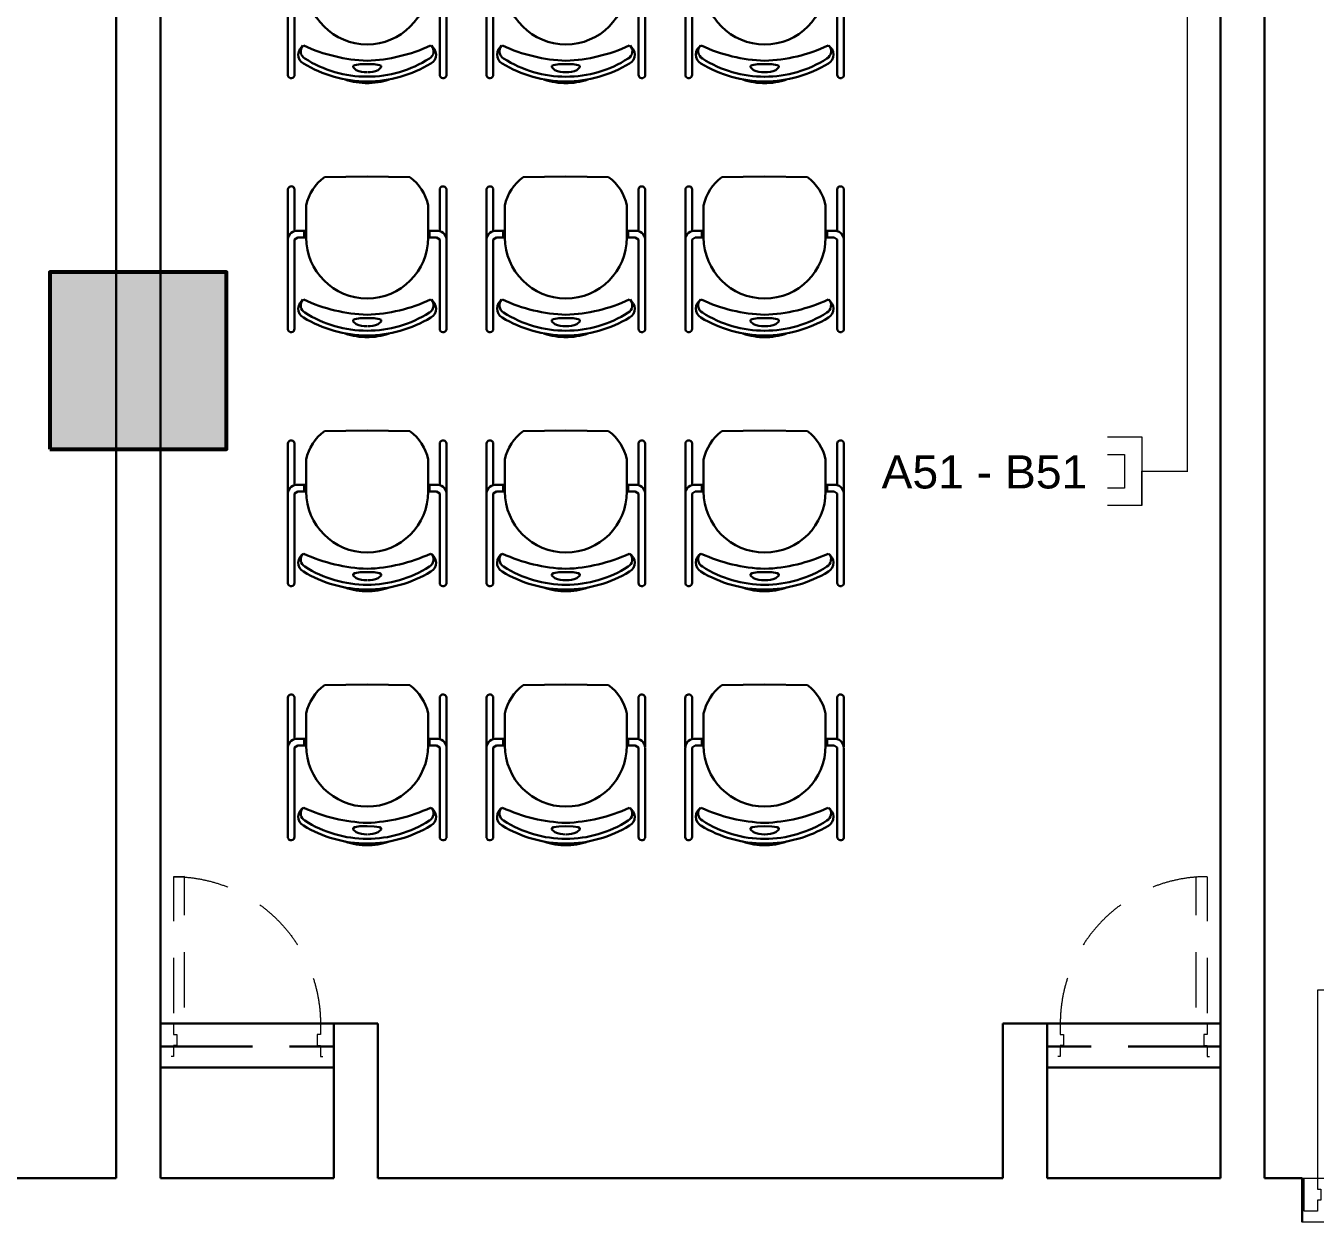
# Model space of a CAD drawing. Header units: millimetres. Extents: x 521 to 148073, y -17811 to 32040.
# Drawn here: x 63213 to 69215, y 8112 to 13679 of the extents above; entities that cross this region are included whole.
import ezdxf

# ---------------------------------------------------------------- set-up
doc = ezdxf.new("R2010")
doc.units = ezdxf.units.MM
doc.linetypes.add('DGN Style 2', pattern=[0.41784, 0.250704, -0.167136])
doc.linetypes.add('DGN Style 3', pattern=[0.584976, 0.41784, -0.167136])
for name, color, linetype, lineweight in [('nabytek', 7, 'Continuous', 30), ('OAP220', 1, 'Continuous', 30), ('OAP280', 2, 'Continuous', 53), ('OAP313', 1, 'Continuous', 0), ('OAP315', 5, 'Continuous', 0), ('RC3', 130, 'Continuous', 20)]:
    doc.layers.add(name, color=color, linetype=linetype, lineweight=lineweight)
doc.styles.add('PDF Arial', font='arial.ttf')

# ---------------------------------------------------------------- blocks, each defined once
blk = doc.blocks.new('*U14')
at = {"layer": 'OAP313', "linetype": 'DGN Style 2', "flags": 128}
for points in [[(-0.2658, 0.4363), (-0.2224, 0.3948), (-0.1879, 0.431), (-0.177, 0.4206), (-0.1425, 0.4568), (-0.1533, 0.4671), (-0.1188, 0.5033), (-0.1622, 0.5447), (-0.2658, 0.4363)], [(0.3018, -0.106), (0.2585, -0.0645), (0.293, -0.0284), (0.2821, -0.018), (0.3167, 0.0181), (0.3275, 0.0078), (0.3621, 0.0439), (0.4055, 0.0025), (0.3018, -0.106)], [(-0.2364, -0.5102), (-0.2002, -0.5447), (0.2585, -0.0645), (0.2223, -0.03), (-0.2364, -0.5102)]]:
    blk.add_lwpolyline(points, close=True, dxfattribs=at)
at = {"layer": 'OAP313', "linetype": 'DGN Style 2', "extrusion": (0, 0, -1)}
blk.add_arc((-0.2604, -0.0638), 0.6659, 313.76788, 43.52753, dxfattribs=at)
blk = doc.blocks.new('AP600-90_1')
at = {"layer": 'OAP313', "linetype": 'DGN Style 2', "rotation": 313.6892711747349}
blk.add_blockref('*U14', (-0.1319, 0.2915), dxfattribs=at)
blk = doc.blocks.new('*U12')
at = {"layer": 'OAP220'}
for p, q in [((0.4301, 0.1779), (0.5434, 0.013)), ((-0.217, -0.2665), (-0.1038, -0.4314))]:
    blk.add_line(p, q, dxfattribs=at)
at = {"layer": 'OAP220', "linetype": 'DGN Style 3'}
blk.add_line((-0.1575, -0.3531), (0.4896, 0.0913), dxfattribs=at)
at = {"layer": 'OAP313', "linetype": 'DGN Style 2', "rotation": 304.477440899856}
blk.add_blockref('AP600-90_1', (-0.217, -0.2665), dxfattribs=at)
blk = doc.blocks.new('AP600-90')
at = {"layer": 'OAP220', "rotation": 55.52255910014399}
blk.add_blockref('*U12', (-0.0969, 0.3297), dxfattribs=at)
blk = doc.blocks.new('*U31')
at = {"layer": 'OAP315', "flags": 128}
for points in [[(0.5135, 0.8005), (0.5597, 0.8195), (0.882, 0.0329), (0.8357, 0.014), (0.5135, 0.8005)], [(-0.691, -0.6116), (-0.6448, -0.5927), (-0.9671, 0.1938), (-1.0133, 0.1749), (-0.691, -0.6116)], [(0.9375, 0.0557), (0.882, 0.0329), (0.901, -0.0133), (0.8871, -0.019), (0.9061, -0.0653), (0.9199, -0.0596), (0.9389, -0.1059), (0.9944, -0.0831), (0.9375, 0.0557)], [(-0.7466, -0.6344), (-0.691, -0.6116), (-0.6721, -0.6579), (-0.6582, -0.6522), (-0.6392, -0.6985), (-0.6531, -0.7042), (-0.6342, -0.7504), (-0.6897, -0.7732), (-0.7466, -0.6344)]]:
    blk.add_lwpolyline(points, close=True, dxfattribs=at)
at = {"layer": 'OAP315', "extrusion": (0, 0, -1)}
blk.add_arc((-0.882, 0.0329), 0.85, 337.71765, 67.71765, dxfattribs=at)
at = {"layer": 'OAP315'}
blk.add_arc((-0.691, -0.6116), 0.85, 22.28235, 112.28235, dxfattribs=at)
blk = doc.blocks.new('B1500-91_1')
at = {"layer": 'OAP315', "rotation": 67.71764840910751}
blk.add_blockref('*U31', (-0.3039, 0.9314), dxfattribs=at)
blk = doc.blocks.new('*U225')
at = {"layer": 'nabytek', "lineweight": 30}
for p, q in [((80.1, 369.1), (-338.6, 369.1)), ((314.2, 369.1), (83.1, 369.1)), ((-334.8, 338), (80.4, 338)), ((80.4, 338), (89.9, 322.9)), ((89.9, 322.9), (90, 283.9)), ((314.2, 337.8), (119.8, 337.8)), ((121.4, 320.6), (121.4, 283.9)), ((121.4, 292.4), (90, 292.4)), ((90, 283.9), (239.1, 283.9)), ((90, 283.9), (123.4, 283.9)), ((121.4, 283.9), (121.4, 292.4)), ((370.8, 199), (373.9, 0)), ((-300.2, 65.4), (-313.5, 51.5)), ((-293.9, 65.4), (-300.2, 65.4)), ((-289.9, 57.7), (-293.9, 65.4)), ((-343.8, 0.4), (-343.8, 0.4)), ((-285.8, 33.2), (-289.9, 57.7)), ((-284.9, 0), (-285.8, 33.2)), ((-284.9, 0), (-285.8, -33.2)), ((-343.8, -0.4), (-343.8, -0.4)), ((-300.2, -65.4), (-313.5, -51.5)), ((-289.9, -57.7), (-293.9, -65.4)), ((-285.8, -33.2), (-289.9, -57.7)), ((370.8, -199), (373.9, 0)), ((-293.9, -65.4), (-300.2, -65.4)), ((121.2, -290.6), (89.8, -290.6)), ((90, -283.9), (89.9, -322.9)), ((90, -283.9), (239.1, -283.9)), ((121.4, -320.6), (121.4, -283.9)), ((-334.8, -338), (80.4, -338)), ((80.4, -338), (89.9, -322.9)), ((314.2, -337.8), (119.8, -337.8)), ((80.1, -369.1), (-338.6, -369.1)), ((314.2, -369.1), (83.1, -369.1))]:
    blk.add_line(p, q, dxfattribs=at)
for centre, radius, start, end in [((-334.9, 353.7), 15.8, 103.36431, 270.41095), ((78.9, 326.2), 42.9, 352.47808, 87.53397), ((312.4, 353.4), 15.7, 263.4994, 83.52005), ((-241.4, 273.1), 47.5, 27.54538, 150.28426), ((-225.4, 270), 39.3, 48.27217, 149.63151), ((218.1, -4.7), 584.4, 148.96102, 179.53525), ((192.1, 0.9), 535.9, 147.37019, 180.13956), ((501.6, -28.5), 771.9, 155.22443, 177.88559), ((90, 0), 283.9, 90, 180), ((192.5, 67.1), 221.8, 36.49289, 77.86177), ((-48, -1.7), 326, 161.45715, 180.30271), ((-48, 1.7), 326, 179.69729, 198.54285), ((218.1, 4.7), 584.4, 180.46475, 211.03898), ((192.1, -0.9), 535.9, 179.86044, 212.62981), ((-194.5, 2.8), 128.6, 157.76883, 180.79987), ((501.6, 28.5), 771.9, 182.11441, 204.77557), ((-194.5, -2.8), 128.6, 179.20013, 202.23117), ((90, 0), 283.9, 180, 270), ((192.5, -67.1), 221.8, 282.13823, 323.50711), ((-241.4, -273.1), 47.5, 209.71574, 332.45462), ((-225.4, -270), 39.3, 210.36849, 311.72783), ((-334.9, -353.7), 15.8, 89.58905, 256.63569), ((78.9, -326.2), 42.9, 272.46603, 7.52192), ((312.4, -353.4), 15.7, 276.47995, 96.5006)]:
    blk.add_arc(centre, radius, start, end, dxfattribs=at)
blk = doc.blocks.new('*U226')
at = {"layer": 'nabytek', "color": 0, "linetype": 'ByBlock', "lineweight": -2, "transparency": 16777216}
for p in [(0, 0), (1182.1, 0), (2364.2, 0), (3546.3, 0), (0, -925.1), (1182.1, -925.1), (2364.2, -925.1), (3546.3, -925.1), (0, -1850.2), (1182.1, -1850.2), (2364.2, -1850.2), (3546.3, -1850.2)]:
    blk.add_blockref('*U225', p, dxfattribs=at)

msp = doc.modelspace()

# ---------------------------------------------------------------- linework, layer by layer
at = {"layer": 'OAP220'}
for p, q in [((63839.3, 9036.9), (63839.3, 20652.2)), ((63633.7, 8317.3), (63633.7, 20446.6)), ((68978.8, 16067.7), (68978.8, 8317.3)), ((68773.2, 15862.1), (68773.2, 9036.9)), ((63839.3, 9036.9), (63890.7, 9036.9)), ((63890.7, 9036.9), (63839.3, 9036.9)), ((64646.2, 9036.9), (63890.7, 9036.9)), ((64646.2, 8317.3), (64646.2, 9036.9)), ((64646.2, 9036.9), (64851.8, 9036.9)), ((64851.8, 8317.3), (64851.8, 9036.9)), ((67760.7, 9036.9), (67966.3, 9036.9)), ((67760.7, 8317.3), (67760.7, 9036.9)), ((67966.3, 8317.3), (67966.3, 9036.9)), ((68721.8, 9036.9), (67966.3, 9036.9)), ((68721.8, 9036.9), (68773.2, 9036.9)), ((63839.3, 8831.3), (63890.7, 8831.3)), ((63839.3, 8317.3), (63839.3, 8831.3)), ((63890.7, 8831.3), (63839.3, 8831.3)), ((64646.2, 8831.3), (63890.7, 8831.3)), ((68721.8, 8831.3), (67966.3, 8831.3)), ((68721.8, 8831.3), (68773.2, 8831.3)), ((68773.2, 8831.3), (68773.2, 8317.3)), ((61878.5, 8317.3), (63633.7, 8317.3)), ((63839.3, 8317.3), (64646.2, 8317.3)), ((64851.8, 8317.3), (67760.7, 8317.3)), ((67966.3, 8317.3), (68721.8, 8317.3)), ((67966.3, 8317.3), (68773.2, 8317.3)), ((69153.5, 8317.3), (68978.8, 8317.3)), ((69153.5, 8317.3), (69153.5, 8111.8))]:
    msp.add_line(p, q, dxfattribs=at)
at = {"layer": 'OAP280', "flags": 128}
msp.add_lwpolyline([(63325.3, 11709.4), (64147.6, 11709.4), (64147.6, 12531.7), (63325.3, 12531.7), (63325.3, 11709.4)], close=True, dxfattribs=at)
at = {"layer": 'OAP280'}
msp.add_solid([(64147.6, 11709.4), (63325.3, 11709.4), (64147.6, 12531.7), (63325.3, 12531.7)], dxfattribs=at)
at = {"layer": 'OAP315', "flags": 128}
msp.add_lwpolyline([(69153.5, 8111.8), (69153.5, 8317.3), (71024.3, 8317.4), (71024.3, 8111.8), (69153.5, 8111.8)], close=True, dxfattribs=at)
at = {"layer": 'RC3'}
for p, q in [((68618, 15720.3), (68618, 11608.7)), ((68248.2, 11765.8), (68407.8, 11765.8)), ((68407.8, 11765.8), (68407.8, 11446.6)), ((68248.2, 11684.4), (68326.4, 11684.4)), ((68326.4, 11684.4), (68326.4, 11528)), ((68407.8, 11446.6), (68407.8, 11606)), ((68407.8, 11606), (68621.9, 11606)), ((68326.4, 11528), (68248.2, 11528)), ((68407.8, 11446.6), (68248.2, 11446.6))]:
    msp.add_line(p, q, dxfattribs=at)

# ---------------------------------------------------------------- block references
at = {"layer": 'nabytek', "lineweight": 30, "rotation": 89.9979507309922}
msp.add_blockref('*U226', (64801.7, 10239.6), dxfattribs=at)
at = {"layer": 'OAP220', "extrusion": (0, 0, -1), "xscale": -1027.900945623324, "yscale": 1027.900945623324, "zscale": 1027.900945623324, "rotation": 90.00000006131215}
msp.add_blockref('AP600-90', (-63839.3, 9036.9), dxfattribs=at)
at = {"layer": 'OAP220', "xscale": -1027.900945623324, "yscale": 1027.900945623324, "zscale": 1027.900945623324, "rotation": 89.99999993868785}
msp.add_blockref('AP600-90', (68773.2, 9036.9), dxfattribs=at)
at = {"layer": 'OAP315', "xscale": -1027.900945623324, "yscale": 1027.900945623324, "zscale": 1027.900945623324, "rotation": 89.99999993868785}
msp.add_blockref('B1500-91_1', (71034.6, 8317.3), dxfattribs=at)

# ---------------------------------------------------------------- texts
at = {"layer": 'RC3', "insert": (67196.1, 11680.1), "char_height": 154.19, "attachment_point": 1, "style": 'PDF Arial'}
msp.add_mtext_dynamic_manual_height_columns('A51 - B51', width=6638.306, gutter_width=12.8, heights=[157.4], dxfattribs=at)

doc.saveas('drawing.dxf')
